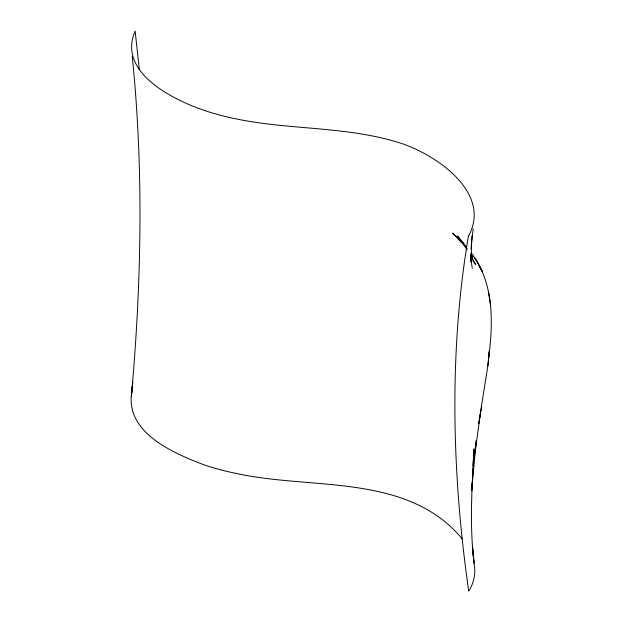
<?xml version="1.0" encoding="UTF-8"?>
<svg xmlns="http://www.w3.org/2000/svg" width="622" height="622" viewBox="0 0 622 622"><rect width="100%" height="100%" fill="white"/><g stroke="black" fill="none" stroke-linecap="round" stroke-linejoin="round"><path stroke-width="0.93" d="M471.678 241.834L470.971 261.87L470.947 255.385L471.266 261.986L470.566 256.388L472.261 268.362M472.137 482.213L471.663 490.774L476.265 440.594L474.314 455.817M472.401 477.455L472.868 468.895M473.031 466.041L473.972 448.913C472.067 486.505 469.486 524.377 473.902 561.899L472.432 545.828L474.081 563.221M471.041 248.676L472.16 235.163M487.873 365.868L489.358 350.73L487.873 365.868L478.645 423.683L478.987 421.809M471.663 242.005L473.187 228.764M132.774 382.102L131.351 396.315L132.789 381.939M488.744 357.121C493.324 322.048 493.946 282.466 471.336 253.014M131.413 393.796L132.206 387.039L131.942 389.559C141.591 278.866 143.565 167.194 132.245 56.54M474.306 457.776L474.703 454.931M474.959 453.034L480.137 415.582M131.802 392.163C124.991 432.531 173.009 452.971 203.433 464.618A180.854 104.418 0 0 0 236.197 473.42C311.536 490.268 406.936 472.666 462.232 538.846M479.321 419.936L481.685 406.819M468.817 590.9C474.446 582.27 476.265 571.354 473.575 561.394M468.506 236.15C491.675 193.481 438.526 156.76 404.005 144.296C349.968 125.947 291.788 130.41 236.376 118.957A180.053 103.952 0 0 1 193.489 106.44C164.698 94.801 118.507 69.096 135.145 31.1L139.375 69.866M462.535 242.899L452.637 233.071L466.057 247.354M464.51 245.045L466.484 247.183M466.298 247.089L457.605 235.901L466.881 248.994M470.706 254.382L472.883 257.461L470.737 254.266M466.982 248.676L462.69 242.292L467.013 249.78M470.372 255.603L475.643 264.754L470.613 255.821M470.582 259.117L471.313 261.605M490.626 305.044L488.519 292.192M468.685 590.853A1227.626 708.777 60 0 1 468.459 236.111M476.429 260.618L475.014 258.301L482.485 271.76L476.429 260.618"/></g></svg>
